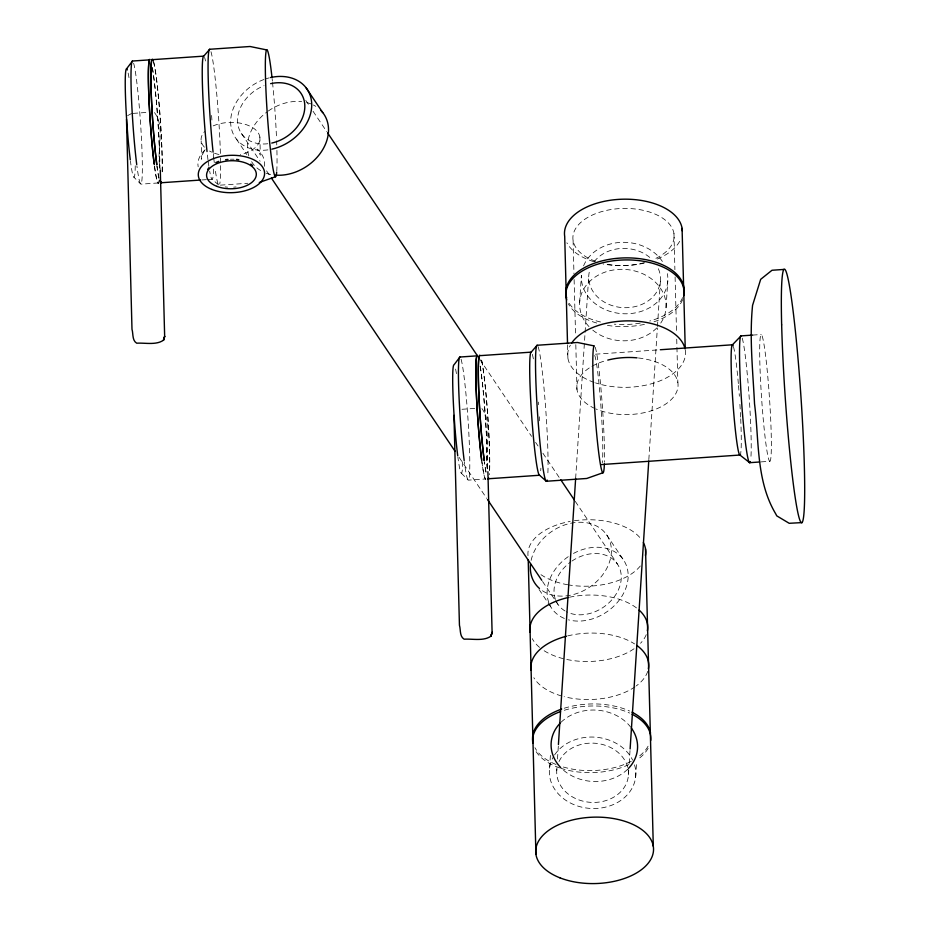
<?xml version="1.0" encoding="UTF-8"?>
<svg xmlns="http://www.w3.org/2000/svg" width="930" height="930" viewBox="0 0 930 930"><rect width="100%" height="100%" fill="white"/><g stroke="black" fill="none" stroke-linecap="round" stroke-linejoin="round"><path stroke-width="0.7" stroke-dasharray="4.65 3.49" d="M579.646 302.436L581.389 275.431A43.28 35.712 3.7 0 0 626.75 313.782A43.28 35.712 3.7 0 0 667.38 273.664M549.572 768.157L550.49 753.951M556.733 770.61L556.919 767.715M557.489 759.031L558.419 744.57M575.647 478.404L585.005 333.742M585.098 332.289L588.748 275.873M628.436 774.957L628.808 769.168M629.192 763.379L630.029 750.359M648.838 459.594L657.359 327.965M657.452 326.511L660.451 280.221M635.609 777.399L636.62 761.763M666.054 307.679L667.798 280.674M204.379 150.776L201.705 156.019L201.659 159.274L201.182 141.023M205.135 149.765C200.45 154.241 196.858 160.1 198.171 166.796M127.654 115.599L131.642 113.483M133.083 113.379L147.498 112.391M158.274 182.954L140.849 184.152L133.932 177.235M202.112 179.943L206.39 179.653M207.82 179.548L212.098 179.257L218.957 185.244M220.398 185.151L247.775 183.268M752.579 335.102L761.228 334.509M595.421 354.191L658.882 349.843M461.978 409.281L474.939 408.398M761.193 461.885L769.842 461.292A63.542 3.941 86.1 0 0 766.82 366.571A63.542 3.941 86.1 0 0 759.938 365.839A63.542 3.941 86.1 0 0 769.842 461.292M154.473 112.577C166.005 127.48 155.81 151.311 160.262 168.481M481.926 408.572C494.225 425.196 482.81 451.329 487.855 470.266M461.373 473.242L468.29 480.147L485.716 478.95A61.706 3.825 86.1 0 1 481.949 462.036M606.662 534.866L623.449 559.848M305.761 100.405L309.806 106.427M313.038 111.24L326.802 131.711M479.764 359.294L531.565 436.356M535.61 442.378L538.04 445.982M542.899 453.212L559.895 478.497M575.275 501.375L617.357 563.987M241.475 133.536L260.098 161.227M266.573 170.864L270.618 176.886M459.199 457.444L486.716 498.387M542.562 581.471L554.699 599.536M555.512 600.734L557.93 604.349M236.418 139.093L246.81 154.554M251.612 161.692L253.216 164.064A43.28 33.666 -33.9 0 0 262.574 171.643M539.051 589.457L551.839 608.487M673.959 233.523L674.901 269.7M675.099 276.942L676.529 331.929M676.726 339.171L677.865 382.59M573.089 240.44L573.961 273.734M574.112 279.523L575.554 334.509M575.81 344.646L576.984 389.507M567.556 345.1L567.893 358.131M264.306 166.319C265.422 159.53 262.248 153.322 257.099 149.079L260.342 155.24L259.865 136.989M594.723 355.423A55.254 3.418 86.1 0 1 601.047 407.979A55.254 3.418 86.1 0 1 602.233 462.768M742.221 338.16A63.542 3.941 86.1 0 1 749.045 395.552A63.542 3.941 86.1 0 1 750.859 458.013M733.468 346.762A55.254 3.418 86.1 0 1 738.408 384.264M738.525 385.566A55.254 3.418 86.1 0 1 739.362 396.226M739.908 404.329A55.254 3.418 86.1 0 1 740.652 417.558M740.71 418.837A55.254 3.418 86.1 0 1 740.698 453.259M158.972 178.362A62.159 3.848 86.1 0 1 156.984 166.203M153.496 61.427A62.159 3.848 86.1 0 1 159.716 111.53A62.159 3.848 86.1 0 1 162.227 173.015M159.332 180.246A62.159 3.848 86.1 0 1 154.508 166.365M152.311 67.483A62.159 3.848 86.1 0 1 159.821 168.284M485.995 472.289A62.159 3.848 86.1 0 1 484.425 462.198M481.601 360.084A62.159 3.848 86.1 0 1 487.901 417.64A62.159 3.848 86.1 0 1 489.389 474.672M485.751 479.415A62.159 3.848 86.1 0 1 481.763 460.954M480.194 366.06A62.159 3.848 86.1 0 1 487.192 469.185M159.286 179.816A61.706 3.825 86.1 0 1 154.496 166.04M152.322 67.89A61.706 3.825 86.1 0 1 159.774 167.946M135.245 165.831A54.335 3.371 86.1 0 1 130.444 161.099M128.142 73.086A54.335 3.371 86.1 0 1 129.072 78.155M133.618 63.228A61.706 3.825 86.1 0 1 142.092 153.717A61.706 3.825 86.1 0 1 136.896 165.831M480.194 366.432A61.706 3.825 86.1 0 1 487.157 468.801M462.687 461.826A54.335 3.371 86.1 0 1 457.897 457.107M455.584 369.082A54.335 3.371 86.1 0 1 456.897 376.685M461.071 359.236A61.706 3.825 86.1 0 1 469.545 449.725A61.706 3.825 86.1 0 1 464.337 461.826M647.722 671.379A58.939 33.213 -1.5 0 1 636.248 685.922M635.039 686.793A58.939 33.213 -1.5 0 1 564.15 696.675M561.592 695.977A58.939 33.213 -1.5 0 1 533.843 677.714M567.707 635.899A58.939 33.213 -1.5 0 1 634.609 643.932M640.293 565.998A58.939 33.213 -1.5 0 1 569.253 585.017M567.881 584.784A58.939 33.213 -1.5 0 1 540.969 574.67M527.984 555.722A58.939 33.213 -1.5 0 1 570.195 521.416M574.403 520.73A58.939 33.213 -1.5 0 1 641.456 539.551M571.88 561.104A35.921 27.935 -33.9 0 1 615.044 561.15A35.921 27.935 -33.9 0 1 610.568 601.222A35.921 27.935 -33.9 0 1 566.231 611.638M564.987 610.94A35.921 27.935 -33.9 0 1 555.942 600.745M555.431 599.466A35.921 27.935 -33.9 0 1 570.729 561.918M267.794 143.743A35.921 27.935 -33.9 0 1 237.603 122.028A35.921 27.935 -33.9 0 1 264.074 85.688M272.106 78.492A63.542 3.941 86.1 0 1 272.385 81.119M272.525 82.468A63.542 3.941 86.1 0 1 276.512 138.012M276.629 140.837A63.542 3.941 86.1 0 1 276.768 144.975M276.919 150.381A63.542 3.941 86.1 0 1 276.78 170.853M158.949 177.944A61.706 3.825 86.1 0 1 156.972 165.866M153.52 61.868A61.706 3.825 86.1 0 1 159.693 111.6A61.706 3.825 86.1 0 1 162.18 172.631M218.039 183.849A68.146 4.22 86.1 0 1 214.993 168.074M214.284 162.587A68.146 4.22 86.1 0 1 213.354 154.659M210.971 51.696A68.146 4.22 86.1 0 1 220.445 155.403M220.515 158.112A68.146 4.22 86.1 0 1 220.596 163.262M220.619 165.656A68.146 4.22 86.1 0 1 219.701 184.024M213.54 169.109A61.706 3.825 86.1 0 1 209.68 171.201M208.89 166.296A61.706 3.825 86.1 0 1 208.146 160.937M207.983 159.693A61.706 3.825 86.1 0 1 207.192 152.985M204.565 57.404A61.706 3.825 86.1 0 1 205.53 60.985M211.587 115.436A61.706 3.825 86.1 0 1 211.947 120.784M213.482 153.648A61.706 3.825 86.1 0 1 213.575 159.03M595.188 347.262A63.542 3.941 86.1 0 1 601.698 397.401A63.542 3.941 86.1 0 1 604.43 462.303M485.983 471.882A61.706 3.825 86.1 0 1 484.425 461.861M481.624 360.503A61.706 3.825 86.1 0 1 487.762 416.129A61.706 3.825 86.1 0 1 489.436 473.045M538.086 346.658A68.146 4.22 86.1 0 1 545.573 407.049A68.146 4.22 86.1 0 1 547.677 476.241M532.32 354.342A61.706 3.825 86.1 0 1 533.599 360.189M538.331 402.086A61.706 3.825 86.1 0 1 538.54 404.736M539.4 416.779A61.706 3.825 86.1 0 1 539.656 420.813M540.876 468.185A61.706 3.825 86.1 0 1 540.702 470.731M682.62 299.646A59.125 33.317 -1.5 0 1 653.697 321.885M644.432 324.384A59.125 33.317 -1.5 0 1 607.36 325.384M596.7 323.024A59.125 33.317 -1.5 0 1 568.288 303.68M682.573 297.6A59.125 33.317 -1.5 0 1 649.768 321.013M640.235 323.128A59.125 33.317 -1.5 0 1 614.346 324.186M600.536 322.001A59.125 33.317 -1.5 0 1 568.23 301.634M648.129 748.255A59.125 33.317 -1.5 0 1 637.085 759.868M628.831 764.588A59.125 33.317 -1.5 0 1 560.906 768.308M559.674 767.901A59.125 33.317 -1.5 0 1 535.006 749.731M564.278 710.288A59.125 33.317 -1.5 0 1 629.587 713.054M648.082 746.197A59.125 33.317 -1.5 0 1 637.038 757.811M631.284 761.286A59.125 33.317 -1.5 0 1 563.359 767.029M556.047 764.495A59.125 33.317 -1.5 0 1 534.948 747.685M564.231 708.23A59.125 33.317 -1.5 0 1 629.54 711.008M236.069 186.918A24.866 14.008 -1.5 0 1 233.651 187.151M227.571 187.139A24.866 14.008 -1.5 0 1 225.176 186.907M230.407 159.239A24.866 14.008 -1.5 0 1 234.058 159.239M213.168 125.887A29.469 16.612 -1.5 0 1 256.622 130.828A29.469 16.612 -1.5 0 1 240.207 154.519M219.015 154.508A29.469 16.612 -1.5 0 1 212.772 152.578M211.645 152.09A29.469 16.612 -1.5 0 1 209.517 151.032M204.426 147.173A29.469 16.612 -1.5 0 1 204.658 131.514M658.382 268.735A35.921 29.632 3.7 0 1 626.378 307.702A35.921 29.632 3.7 0 1 589.771 270.153M594.165 261.702A35.921 29.632 3.7 0 1 650.21 257.808M628.087 769.145A35.921 29.632 3.7 0 1 592.259 802.427A35.921 29.632 3.7 0 1 557.186 767.145M559.023 761.565A35.921 29.632 3.7 0 1 595.735 743.303A35.921 29.632 3.7 0 1 627.855 767.994M638.41 357.98A50.65 28.539 -1.5 0 1 673.169 397.47A50.65 28.539 -1.5 0 1 596.072 409.026M594.968 408.549A50.65 28.539 -1.5 0 1 590.748 367.013M591.922 366.327A50.65 28.539 -1.5 0 1 606.476 360.433M595.63 261.307A50.65 28.539 -1.5 0 1 584.342 219.596A50.65 28.539 -1.5 0 1 659.463 216.225A50.65 28.539 -1.5 0 1 655.313 258.633M644.467 262.597A50.65 28.539 -1.5 0 1 604.407 263.76M267.887 149.881A43.28 33.666 -33.9 0 1 230.698 123.562A43.28 33.666 -33.9 0 1 263.934 79.503M265.236 79.038A43.28 33.666 -33.9 0 1 269.2 77.864M270.653 174.445A43.28 33.666 -33.9 0 1 263.829 172.248M248.856 155.915A43.28 33.666 -33.9 0 1 267.143 111.844M268.282 111.019A43.28 33.666 -33.9 0 1 301.634 101.637M306.726 102.556A43.28 33.666 -33.9 0 1 312.131 104.427M313.387 105.02A43.28 33.666 -33.9 0 1 315.793 106.38M573.485 553.443A43.28 33.666 -33.9 0 1 628.087 578.193A43.28 33.666 -33.9 0 1 568.439 619.833M564.371 618.45A43.28 33.666 -33.9 0 1 549.305 603.837M548.816 602.594A43.28 33.666 -33.9 0 1 568.649 556.373M531.123 560.36A43.28 33.666 -33.9 0 1 587.214 522.881A43.28 33.666 -33.9 0 1 603.582 573.589A43.28 33.666 -33.9 0 1 540.47 589.318M634.504 764.844A43.28 35.712 3.7 0 1 588.062 808.228A43.28 35.712 3.7 0 1 553.792 756.171M554.571 754.951A43.28 35.712 3.7 0 1 594.991 737.153A43.28 35.712 3.7 0 1 632.656 760.147M627.587 769.308A43.28 35.712 3.7 0 1 561.627 768.482M561.081 722.238A43.28 35.712 3.7 0 1 630.459 726.853M583.575 265.852A43.28 35.712 3.7 0 1 621.31 242.358A43.28 35.712 3.7 0 1 663.055 262.493M588.992 326.593A43.28 35.712 3.7 0 1 592.073 279.314A43.28 35.712 3.7 0 1 649.338 277.361A43.28 35.712 3.7 0 1 659.963 324.175M656.754 327.953A43.28 35.712 3.7 0 1 592.782 330.127M685.282 350.075A58.939 33.213 -1.5 0 1 657.522 381.823A58.939 33.213 -1.5 0 1 595.525 382.893M594.13 382.416A58.939 33.213 -1.5 0 1 570.346 345.204M679.644 241.323A58.939 33.213 -1.5 0 1 654.511 260.086M644.141 263.144A58.939 33.213 -1.5 0 1 603.093 263.969M593.759 261.656A58.939 33.213 -1.5 0 1 566.87 242.811M646.257 634.644A58.939 33.213 -1.5 0 1 640.538 643.258M634.039 648.756A58.939 33.213 -1.5 0 1 542.946 649.954M539.54 647.385A58.939 33.213 -1.5 0 1 532.274 638.666M569.427 597.246A58.939 33.213 -1.5 0 1 636.98 608.29"/><path stroke-width="1.4" d="M558.419 744.57L575.647 478.404M630.121 748.917L648.745 461.048M126.561 68.82L132.478 61.031L149.904 59.834A61.706 3.825 86.1 0 0 148.916 97.452A61.706 3.825 86.1 0 0 154.31 164.633M481.601 459.385A61.706 3.825 86.1 0 1 476.334 392.669A61.706 3.825 86.1 0 1 477.346 355.83L459.932 357.027L454.003 364.816A54.335 3.371 86.1 0 0 453.108 397.145A54.335 3.371 86.1 0 0 457.734 455.828M207.03 151.555A61.706 3.825 86.1 0 1 202.542 88.315A61.706 3.825 86.1 0 1 203.728 56.137L209.715 49.267L250.065 46.5L266.887 49.964M602.942 472.754L586.749 478.473L546.398 481.252L539.551 475.253A61.706 3.825 86.1 0 1 531.507 413.292A61.706 3.825 86.1 0 1 531.181 352.145L537.156 345.263L577.507 342.496L594.328 345.96A63.542 3.941 86.1 0 0 595.956 425.859A63.542 3.941 86.1 0 0 604.372 463.942M752.579 335.102L741.047 335.893L732.445 344.786L660.323 349.738M259.307 182.478L275.501 176.746M203.728 56.137L152.381 59.671A61.706 3.825 86.1 0 0 151.392 97.29A61.706 3.825 86.1 0 0 156.786 164.459M200.682 180.036L160.751 182.78A61.706 3.825 86.1 0 0 161.413 181.676M783.932 269.433L772.005 270.258L760.682 279.326L752.568 305.342C749.278 338.055 752.916 371.093 754.532 403.841C759.24 440.692 755.927 480.612 775.655 513.744L776.759 515.859L789.198 523.299L802.16 522.59M531.181 352.145L479.822 355.667A61.706 3.825 86.1 0 0 478.845 393.285A61.706 3.825 86.1 0 0 484.239 460.455M601.466 464.547L739.931 455.037L749.673 462.675L759.752 461.989M488.192 478.776L539.551 475.253M305.958 87.629L322.745 112.6M327.616 132.909L477.346 355.678M560.709 479.706L574.461 500.166M271.421 178.083L455.154 451.422M487.518 499.584L541.748 580.262M682.085 228.396L685.236 348.622M645.525 548.956L653.302 846.323M567.521 343.647L564.708 236.453A58.939 33.213 -1.5 0 1 620.426 199.287A58.939 33.213 -1.5 0 1 682.329 230.989M528.217 559.883L535.924 854.379M487.901 471.719L492.098 632.4L490.947 636.167C483.681 641.386 472.51 638.666 464.117 639.189C459.443 636.341 460.815 629.761 459.443 625.262L453.945 415.361M160.297 169.923L164.656 336.404L163.506 340.171C156.24 345.39 145.068 342.67 136.675 343.193C131.99 340.345 133.374 333.765 131.99 329.267L126.492 119.354M750.359 461.547A63.542 3.941 86.1 0 1 741.826 405.073A63.542 3.941 86.1 0 1 741.047 335.893M740.536 454.049A55.254 3.418 86.1 0 1 732.735 399.551A55.254 3.418 86.1 0 1 733.189 345.914M156.798 164.784A62.159 3.848 86.1 0 1 151.148 91.628A62.159 3.848 86.1 0 1 153.183 60.473M161.46 182.129A62.159 3.848 86.1 0 1 160.774 183.245M154.159 163.703A62.159 3.848 86.1 0 1 148.846 96.488A62.159 3.848 86.1 0 1 149.869 59.381M484.239 460.78A62.159 3.848 86.1 0 1 478.811 393.111A62.159 3.848 86.1 0 1 479.799 355.202M488.901 478.125A62.159 3.848 86.1 0 1 488.227 479.241M481.763 460.954A62.159 3.848 86.1 0 1 476.334 393.274A62.159 3.848 86.1 0 1 477.323 355.376M130.281 159.832A54.335 3.371 86.1 0 1 125.48 96.383A54.335 3.371 86.1 0 1 127.294 69.936M136.733 164.587A61.706 3.825 86.1 0 1 131.467 97.859A61.706 3.825 86.1 0 1 132.478 61.031M464.186 460.583A61.706 3.825 86.1 0 1 458.909 393.867A61.706 3.825 86.1 0 1 459.932 357.027M531.111 670.332A58.939 33.213 -1.5 0 1 566.37 636.236M636.841 645.455A58.939 33.213 -1.5 0 1 648.396 668.786M643.362 542.597A58.939 33.213 -1.5 0 1 645.42 555.477M270.63 83.653A35.921 27.935 -33.9 0 1 304.819 105.846A35.921 27.935 -33.9 0 1 271.758 143.069M276.687 172.085A63.542 3.941 86.1 0 1 269.584 141.546A63.542 3.941 86.1 0 1 265.445 58.834A63.542 3.941 86.1 0 1 271.944 77.016M213.086 152.148A68.146 4.22 86.1 0 1 208.355 83.514A68.146 4.22 86.1 0 1 209.715 49.267M547.142 480.031A68.146 4.22 86.1 0 1 537.993 419.465A68.146 4.22 86.1 0 1 537.156 345.263M566.719 299.89A59.125 33.317 -1.5 0 1 623.17 259.981A59.125 33.317 -1.5 0 1 683.771 295.752M566.661 297.832A59.125 33.317 -1.5 0 1 623.112 257.935A59.125 33.317 -1.5 0 1 683.713 293.706M532.844 743.361A59.125 33.317 -1.5 0 1 560.511 711.566M632.075 714.252A59.125 33.317 -1.5 0 1 650.686 740.513M532.785 741.303A59.125 33.317 -1.5 0 1 561.697 709.067M632.016 712.194A59.125 33.317 -1.5 0 1 650.535 733.224M207.692 169.469A24.866 14.008 -1.5 0 1 208.866 167.737M215.806 162.599A24.866 14.008 -1.5 0 1 218.817 161.367M225.572 159.704A24.866 14.008 -1.5 0 1 227.978 159.414M236.476 159.414A24.866 14.008 -1.5 0 1 238.836 159.716M250.763 164.087A24.866 14.008 -1.5 0 1 252.635 165.552M607.778 360.084A50.65 28.539 -1.5 0 1 637.015 357.841M270.525 77.55A43.28 33.666 -33.9 0 1 311.724 104.323A43.28 33.666 -33.9 0 1 271.851 149.16M321.013 110.6A43.28 33.666 -33.9 0 1 320.699 152.741A43.28 33.666 -33.9 0 1 275.582 175.142M539.447 588.457A43.28 33.666 -33.9 0 1 530.53 563.975M631.214 727.865A43.28 35.712 3.7 0 1 628.471 768.413M560.72 767.576A43.28 35.712 3.7 0 1 560.197 723.133M571.613 343.124A58.939 33.213 -1.5 0 1 633.621 320.99A58.939 33.213 -1.5 0 1 685.026 348.785M530.112 632.307A58.939 33.213 -1.5 0 1 568.056 597.548M639.108 610.08A58.939 33.213 -1.5 0 1 647.396 630.761M164.656 336.404L163.506 340.171L164.656 336.404M492.098 632.4L490.947 636.167L492.098 632.4M781.653 324.872A127.096 7.87 86.1 0 0 801.125 522.474A127.096 7.87 86.1 0 0 796.359 340.694A127.096 7.87 86.1 0 0 781.653 324.872M216.806 186.337A24.866 14.008 -1.5 0 0 256.18 175.793A24.866 14.008 -1.5 0 0 221.387 162.111A24.866 14.008 -1.5 0 0 216.806 186.337M211.901 189.441A33.154 18.681 -1.5 0 0 264.399 175.386A33.154 18.681 -1.5 0 0 218.015 157.147A33.154 18.681 -1.5 0 0 211.901 189.441M559.895 877.815A58.939 33.213 -1.5 0 0 653.209 852.845A58.939 33.213 -1.5 0 0 570.753 820.411A58.939 33.213 -1.5 0 0 559.895 877.815"/></g></svg>
